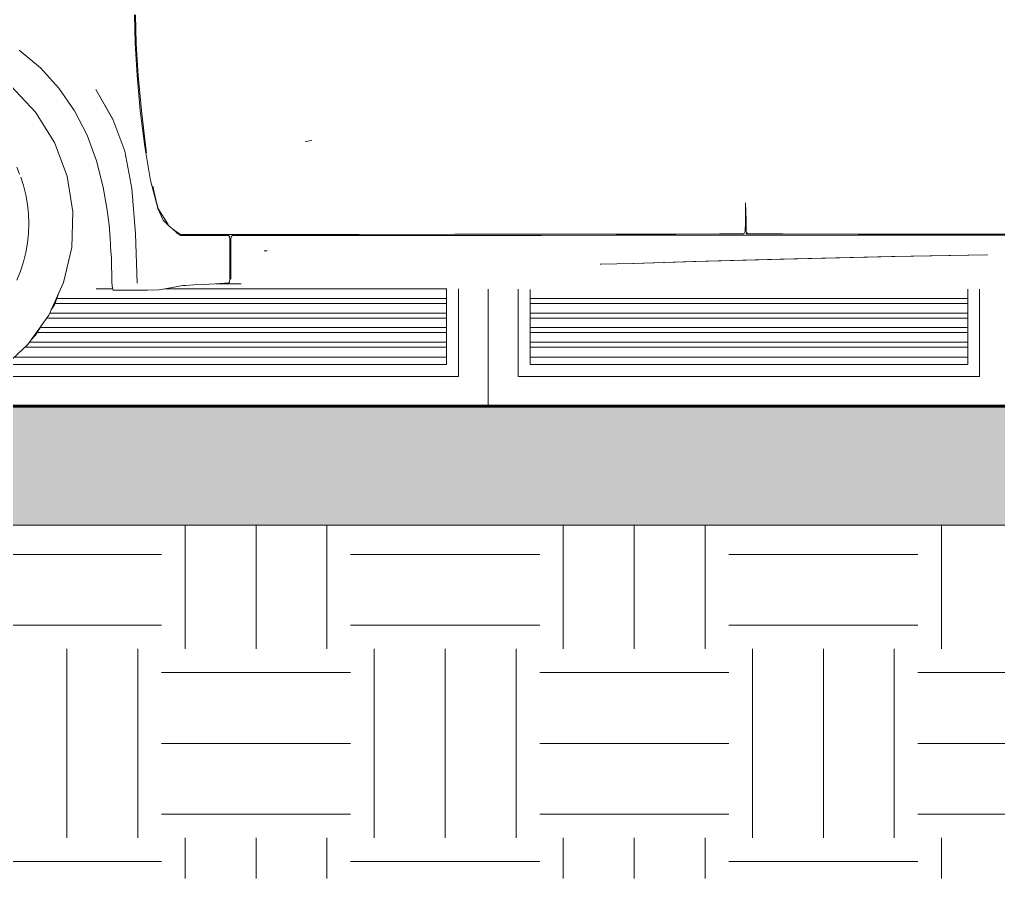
# Model space of a CAD drawing. Header units: millimetres. Extents: x -50912 to 58751, y -45352 to 5553.
# Drawn here: x 38179 to 39822, y -593 to 849 of the extents above; entities that cross this region are included whole.
import ezdxf

# ---------------------------------------------------------------- set-up
doc = ezdxf.new("R2010")
doc.units = ezdxf.units.MM
for name, color, linetype, lineweight in [('A-DETL-GENF', 92, 'Continuous', 9), ('A-DETL-THIN', 151, 'Continuous', 9), ('A-DOOR', 31, 'Continuous', 9), ('A-FLOR', 192, 'Continuous', 25), ('A-FLOR-PATT', 8, 'Continuous', 25), ('A-GENM', 13, 'Continuous', 9), ('G-IMPT', 8, 'Continuous', 9)]:
    doc.layers.add(name, color=color, linetype=linetype, lineweight=lineweight)

# ---------------------------------------------------------------- blocks, each defined once
blk = doc.blocks.new('Porta correr 4 folhas oficina - 350 x 210-4288001-D')
at = {"layer": 'A-DOOR'}
for p, q in [((-40504, 430.3), (-40502, 430.3)), ((-40504, 421.8), (-40502, 421.8)), ((-40728.4, 397.2), (-40700.7, 397.2)), ((-40612.2, 397.2), (-40139.7, 397.2)), ((-40526.4, 405.7), (-40484.9, 405.7)), ((-40139.7, 397.5), (-40139.7, 270)), ((-40119.7, 250), (-40119.7, 397.2)), ((-40119.7, 397.2), (-40119.7, 250)), ((-40069.7, 396.8), (-40069.7, 200)), ((-40069.7, 200), (-40069.7, 396.8)), ((-40019.7, 396.4), (-40019.7, 250)), ((-40019.7, 250), (-40019.7, 396.4)), ((-39999.7, 270), (-39999.7, 396.2)), ((-39264.7, 396.7), (-39264.7, 270)), ((-39244.7, 250), (-39244.7, 396.8)), ((-39244.7, 396.8), (-39244.7, 250)), ((-40794.1, 381.1), (-40139.7, 381.1)), ((-39999.7, 381.1), (-39264.7, 381.1)), ((-40797.4, 372.6), (-40139.7, 372.6)), ((-39999.7, 372.6), (-39264.7, 372.6)), ((-40811, 348.1), (-40139.7, 348.1)), ((-40805.9, 356.5), (-40139.7, 356.5)), ((-39999.7, 356.5), (-39264.7, 356.5)), ((-39999.7, 348.1), (-39264.7, 348.1)), ((-40822.1, 332), (-40139.7, 332)), ((-39999.7, 332), (-39264.7, 332)), ((-40827.3, 323.5), (-40139.7, 323.5)), ((-39999.7, 323.5), (-39264.7, 323.5)), ((-40848, 298.9), (-40139.7, 298.9)), ((-40840.2, 307.4), (-40139.7, 307.4)), ((-39999.7, 307.4), (-39264.7, 307.4)), ((-39999.7, 298.9), (-39264.7, 298.9)), ((-40139.7, 282.4), (-40864.6, 282.4)), ((-39264.7, 282.4), (-39999.7, 282.4)), ((-40139.7, 270), (-40874.7, 270)), ((-39264.7, 270), (-39999.7, 270)), ((-40894.7, 250), (-40119.7, 250)), ((-40119.7, 250), (-40894.7, 250)), ((-40019.7, 250), (-39244.7, 250)), ((-39244.7, 250), (-40019.7, 250))]:
    blk.add_line(p, q, dxfattribs=at)
blk = doc.blocks.new('CRT_Fiat Punto - Punto_dwg-985961-D')
at = {"layer": 'G-IMPT'}
for p, q in [((-40664, 857.1), (-40662.9, 809.1)), ((-40662, 857.1), (-40660.8, 809.1)), ((-40662.9, 809.1), (-40659.6, 755.5)), ((-40657.6, 755.5), (-40660.8, 809.1)), ((-40821.8, 768.2), (-40857.2, 798.2)), ((-40821.8, 768.2), (-40790.7, 733.9)), ((-40659.6, 755.5), (-40654.1, 696.4)), ((-40657.6, 755.5), (-40652.1, 696.4)), ((-40871.3, 737.8), (-40830, 693.8)), ((-40764.4, 696), (-40790.7, 733.9)), ((-40700, 681.6), (-40728.6, 732)), ((-40700, 681.6), (-40728.6, 732)), ((-40700, 681.8), (-40728.6, 732)), ((-40700, 681.7), (-40728.6, 732)), ((-40700, 681.8), (-40728.6, 732)), ((-40830, 693.8), (-40798.2, 642.6)), ((-40764.4, 696), (-40743.4, 655.2)), ((-40654.1, 696.4), (-40646.5, 636)), ((-40646.6, 647.7), (-40652.1, 696.4)), ((-40700, 681.8), (-40680.2, 628.1)), ((-40700, 681.8), (-40680.2, 628.1)), ((-40798.2, 642.6), (-40776.9, 586.2)), ((-40727.5, 612.3), (-40743.4, 655.2)), ((-40646.6, 647.7), (-40643.4, 625.4)), ((-40366.3, 646), (-40377.1, 644.5)), ((-40668, 565.7), (-40680.2, 628.1)), ((-40668, 565.7), (-40680.2, 628.1)), ((-40668, 565.7), (-40680.2, 628.1)), ((-40680.2, 628.1), (-40680.2, 628.1)), ((-40646.5, 636), (-40637.1, 578.8)), ((-40727.5, 612.3), (-40716.3, 567.8)), ((-40861.5, 601.2), (-40856.7, 589.5)), ((-40854.8, 584.5), (-40850.4, 570.7)), ((-40776.9, 586.2), (-40767.1, 526.7)), ((-40624.1, 532.2), (-40637.1, 578.8)), ((-40637.1, 578.8), (-40624.5, 532.5)), ((-40850.4, 570.7), (-40846.4, 554.9)), ((-40709.5, 529.4), (-40716.3, 567.8)), ((-40668, 565.7), (-40662.2, 489.6)), ((-40624.5, 532.2), (-40633, 569.8)), ((-40846.4, 554.9), (-40843.6, 539)), ((-40841.9, 522.8), (-40843.6, 539)), ((-40767.1, 526.7), (-40769.1, 466.4)), ((-40709.5, 529.4), (-40706.3, 504.6)), ((-40624.5, 532.5), (-40607.4, 504.9)), ((-40624.5, 532.2), (-40615.7, 512.7)), ((-39638.1, 541.6), (-39638.1, 509.3)), ((-39638.1, 541.6), (-39636.8, 511.3)), ((-40841.9, 522.8), (-40841.3, 506.6)), ((-40615.7, 512.7), (-40606.4, 503)), ((-39636.8, 497.2), (-39636.8, 511.3)), ((-40841.3, 506.6), (-40841.9, 490.3)), ((-40705.3, 489.3), (-40706.3, 504.6)), ((-40606.4, 503), (-40596.8, 495.3)), ((-40600, 498.1), (-40592.5, 491.1)), ((-40589, 490.1), (-40596.8, 495.3)), ((-40589, 490.1), (-40596.4, 495.3)), ((-40589, 490.1), (-40596.4, 495.3)), ((-39638.7, 494.2), (-39640.6, 489.2)), ((-39638.1, 509.3), (-39638.7, 494.2)), ((-39636.8, 491.2), (-39636.8, 497.2)), ((-40841.9, 490.3), (-40843.6, 474.2)), ((-40705.3, 489.3), (-40704.6, 479.7)), ((-40704.2, 474.5), (-40704.6, 479.7)), ((-40662.2, 489.6), (-40659.5, 406.7)), ((-40592.5, 491.1), (-40586.3, 486.5)), ((-40585.4, 488.4), (-40589, 490.1)), ((-40586.3, 486.5), (-40580.4, 486.5)), ((-40578.7, 488.4), (-40585.4, 488.4)), ((-40580.4, 486.5), (-40566.4, 486.5)), ((-40561.8, 488.4), (-40578.7, 488.4)), ((-40566.4, 486.5), (-40547.7, 486.5)), ((-40561.8, 488.4), (-40534.6, 488.4)), ((-40547.7, 486.5), (-40528.1, 486.5)), ((-40534.6, 488.4), (-40497.4, 488.4)), ((-40528.1, 486.5), (-40512.5, 486.5)), ((-40512.5, 486.5), (-40506, 486.5)), ((-40506, 486.5), (-40504.5, 484.8)), ((-40504.5, 484.8), (-40504, 479.7)), ((-40504, 479.7), (-40504, 474.5)), ((-40502, 479.7), (-40501.3, 484.8)), ((-40502, 474.5), (-40502, 479.7)), ((-40501.3, 484.8), (-40499.5, 486.5)), ((-40499.5, 486.5), (-40449.9, 486.5)), ((-40497.4, 488.4), (-40423.6, 488.5)), ((-40449.9, 486.5), (-40306.4, 486.7)), ((-40423.6, 488.5), (-40286.3, 488.6)), ((-40306.4, 486.7), (-40129.6, 486.8)), ((-40126.2, 488.8), (-40286.3, 488.6)), ((-40129.6, 486.8), (-39980.2, 486.9)), ((-39983.5, 488.9), (-40126.2, 488.8)), ((-39859.4, 489), (-39983.5, 488.9)), ((-39980.2, 486.9), (-39855.2, 487)), ((-39754.8, 489.1), (-39859.4, 489)), ((-39855.2, 487), (-39751.5, 487.1)), ((-39681.6, 489.2), (-39754.8, 489.1)), ((-39751.5, 487.1), (-39634.6, 487.1)), ((-39651.6, 489.2), (-39681.6, 489.2)), ((-39644.6, 489.2), (-39651.6, 489.2)), ((-39640.6, 489.2), (-39644.6, 489.2)), ((-39636.2, 489.7), (-39636.8, 491.2)), ((-39636.2, 491.2), (-39634.5, 491.2)), ((-39634.5, 489.2), (-39636.2, 489.7)), ((-39634.6, 487.1), (-39470, 487.3)), ((-39634.5, 489.2), (-39630.7, 489.2)), ((-39630.7, 489.2), (-39623.5, 489.2)), ((-39575.5, 489.2), (-39623.5, 489.2)), ((-39448.9, 489.1), (-39575.5, 489.2)), ((-39470, 487.3), (-39304.4, 487.4)), ((-39300.4, 489.1), (-39448.9, 489.1)), ((-39304.4, 487.4), (-39184.5, 487.5)), ((-39186.8, 489.1), (-39300.4, 489.1)), ((-40843.6, 474.2), (-40846.4, 458.2)), ((-40769.1, 466.4), (-40782.8, 407.7)), ((-40704.2, 474.5), (-40704.1, 472.2)), ((-40703.9, 468.9), (-40704.1, 472.2)), ((-40703.9, 468.9), (-40703.3, 460.5)), ((-40702.6, 448.7), (-40703.3, 460.5)), ((-40504, 474.5), (-40504, 472.2)), ((-40504, 472.2), (-40504, 468.9)), ((-40504, 468.9), (-40504, 460.5)), ((-40504, 460.5), (-40504, 448.7)), ((-40502, 472.2), (-40502, 474.5)), ((-40502, 468.9), (-40502, 472.2)), ((-40502, 460.5), (-40502, 468.9)), ((-40502, 448.7), (-40502, 460.5)), ((-40445.9, 461), (-40441.2, 461)), ((-40445.9, 461), (-40441.2, 461)), ((-40437.7, 461), (-40437.7, 461)), ((-40437.7, 461), (-40437.7, 461)), ((-40846.4, 458.2), (-40850.4, 442.4)), ((-40702.6, 448.7), (-40702.2, 435.4)), ((-40504, 448.7), (-40504, 435.4)), ((-40502, 435.4), (-40502, 448.7)), ((-39579.4, 447.2), (-39725.2, 442.9)), ((-39725.2, 442.9), (-39580.2, 447.2)), ((-39725.1, 442.9), (-39579.4, 447.2)), ((-39724.6, 442.9), (-39579.9, 447.2)), ((-39579.9, 447.2), (-39724.5, 442.9)), ((-39721.3, 442.9), (-39573.2, 447.2)), ((-39580.2, 447.2), (-39392, 451.4)), ((-39579.9, 447.2), (-39580, 447.2)), ((-39579.9, 447.2), (-39392, 451.4)), ((-39573.2, 447.2), (-39387.2, 451.4)), ((-39232.8, 454.3), (-39392, 451.4)), ((-39231.7, 454.3), (-39387.2, 451.4)), ((-39232.8, 454.3), (-39232.2, 454.3)), ((-39232.2, 454.3), (-39231.7, 454.3)), ((-39231.7, 454.3), (-39232.2, 454.3)), ((-40850.4, 442.4), (-40855.4, 427)), ((-40702, 421.4), (-40702.2, 435.4)), ((-40504, 438.6), (-40502, 438.6)), ((-40504, 435.4), (-40504, 422.9)), ((-40502, 422.9), (-40502, 435.4)), ((-39882, 438.6), (-39882.1, 438.6)), ((-39882, 438.6), (-39881.9, 438.6)), ((-39826.5, 439.7), (-39881.9, 438.6)), ((-39826.1, 439.7), (-39881.9, 438.6)), ((-39881.9, 438.6), (-39881.6, 438.6)), ((-39881.6, 438.6), (-39881.1, 438.6)), ((-39881.1, 438.6), (-39880.6, 438.6)), ((-39880.6, 438.6), (-39880.5, 438.6)), ((-39826.5, 439.7), (-39725.1, 442.9)), ((-39826.5, 439.7), (-39725.2, 442.9)), ((-39826.1, 439.7), (-39721.3, 442.9)), ((-39825.1, 439.7), (-39724.6, 442.9)), ((-39825.1, 439.7), (-39724.5, 442.9)), ((-40855.4, 427), (-40861.5, 411.9)), ((-40702, 421.4), (-40701.7, 407.9)), ((-40504, 413.9), (-40504.5, 408.5)), ((-40504, 422.9), (-40504, 413.9)), ((-40502, 413.9), (-40502, 422.9)), ((-40502, 413.9), (-40502, 413.9)), ((-40502, 413.9), (-40502, 413.8)), ((-40502, 413.6), (-40502, 413.8)), ((-40782.8, 407.7), (-40807.6, 352.8)), ((-40701, 397.9), (-40701.7, 407.9)), ((-40701, 397.9), (-40699.4, 394.6)), ((-40693.8, 394.6), (-40699.4, 394.6)), ((-40680.9, 394.6), (-40693.8, 394.6)), ((-40668.2, 394.6), (-40680.9, 394.6)), ((-40662.7, 394.6), (-40668.2, 394.6)), ((-40656.5, 394.6), (-40662.7, 394.6)), ((-40641.7, 394.6), (-40656.5, 394.6)), ((-40622.6, 395.6), (-40641.7, 394.6)), ((-40603.5, 398.6), (-40622.6, 395.6)), ((-40588.8, 401.6), (-40603.5, 398.6)), ((-40582.8, 402.6), (-40588.8, 401.6)), ((-40577.5, 402.9), (-40582.8, 402.6)), ((-40564.7, 403.6), (-40577.5, 402.9)), ((-40547.3, 404.6), (-40564.7, 403.6)), ((-40528.1, 405.6), (-40547.3, 404.6)), ((-40512.5, 406.4), (-40528.1, 405.6)), ((-40506, 406.6), (-40512.5, 406.4)), ((-40504.5, 408.5), (-40506, 406.6)), ((-40798.1, 370.5), (-40790.6, 390.4)), ((-40803.6, 361.8), (-40798.1, 370.5)), ((-40807.6, 352.8), (-40842.8, 303.8)), ((-40829.9, 319.3), (-40818.8, 337.2)), ((-40837.4, 311.4), (-40829.9, 319.3)), ((-40842.8, 303.8), (-40886.8, 262.5))]:
    blk.add_line(p, q, dxfattribs=at)
blk = doc.blocks.new('CRT_Fiat Punto - Fiat punto 2-985965-D')
blk.add_blockref('CRT_Fiat Punto - Punto_dwg-985961-D', (0, 0))

msp = doc.modelspace()

# ---------------------------------------------------------------- hatches: boundary and pattern name
at = {"layer": 'A-DETL-GENF'}
h = msp.add_hatch(dxfattribs=at)
h.set_pattern_fill('FP_18', style=0, pattern_type=2)
h.set_pattern_definition([(0, (38734.12, 2371.76), (317.5, 317.5), [317.5, -317.5]), (0, (38734.12, 2490.82), (317.5, 317.5), [317.5, -317.5]), (0, (38734.12, 2609.9), (317.5, 317.5), [317.5, -317.5]), (90, (38773.8, 2649.57), (-317.5, 317.5), [317.5, -317.5]), (90, (38892.87, 2649.57), (-317.5, 317.5), [317.5, -317.5]), (90, (39011.93, 2649.57), (-317.5, 317.5), [317.5, -317.5])])
h.paths.add_polyline_path([(38986.83, -593.093), (42768.667, -593.093), (42768.667, -40.658), (41970.992, 1.146), (41975.691, 0), (35204.992, 0), (35204.992, -593.093), (38543.709, -593.093)])
at = {"layer": 'A-FLOR-PATT'}
msp.add_hatch(color=256, dxfattribs=at).paths.add_polyline_path([(40877.748, 0), (41565.691, 0), (41565.691, 200), (35965.691, 200), (35965.691, 0), (40641.383, 0)])

# ---------------------------------------------------------------- linework, layer by layer
at = {"layer": 'A-DETL-THIN'}
msp.add_line((41975.691, 0), (35204.992, 0), dxfattribs=at)
at = {"layer": 'A-FLOR', "lineweight": 60}
msp.add_line((41565.691, 200), (35965.691, 200), dxfattribs=at)

# ---------------------------------------------------------------- block references
at = {"layer": 'A-DOOR'}
msp.add_blockref('Porta correr 4 folhas oficina - 350 x 210-4288001-D', (79035.342, 0), dxfattribs=at)
at = {"layer": 'A-GENM', "color": 7}
msp.add_blockref('CRT_Fiat Punto - Fiat punto 2-985965-D', (79035.342, 0), dxfattribs=at)

doc.saveas('drawing.dxf')
